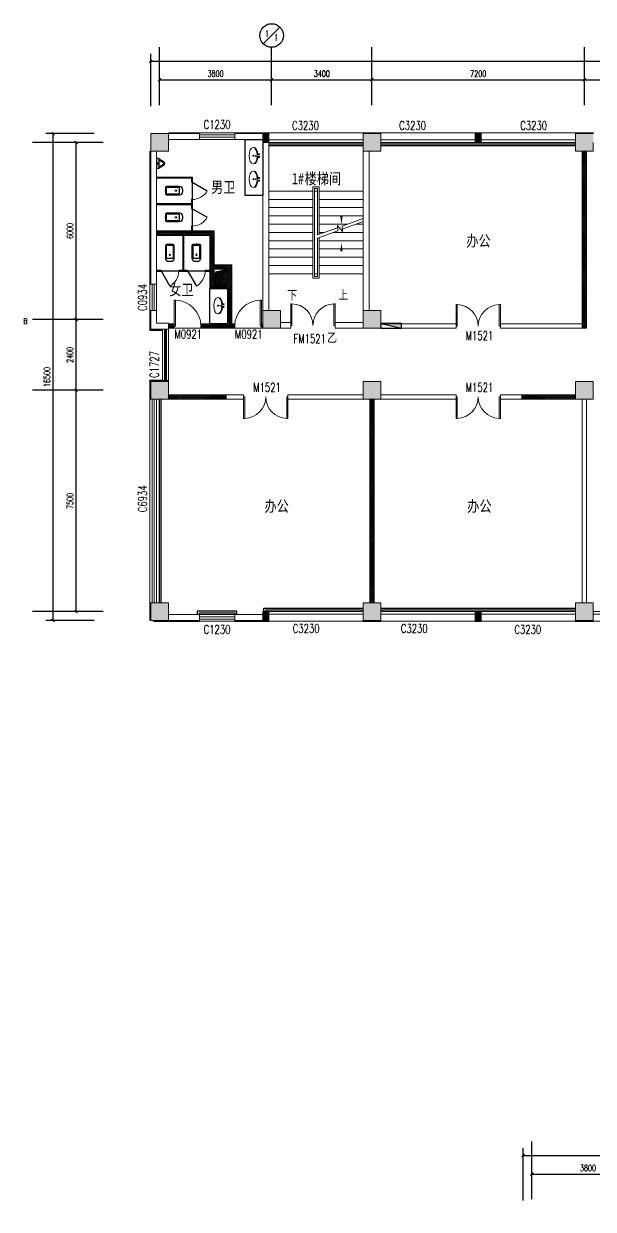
# Model space of a CAD drawing. Header units: millimetres. Extents: x 164760 to 3716174, y -1766400 to 11969.
# Drawn here: x 3325543 to 3344846, y -1604565 to -1564385 of the extents above; entities that cross this region are included whole.
import ezdxf
from ezdxf.enums import TextEntityAlignment as Align

# ---------------------------------------------------------------- set-up
doc = ezdxf.new("R2010")
doc.units = ezdxf.units.MM
doc.header["$LTSCALE"] = 1000
doc.layers.get('0').update_dxf_attribs({"color": 253, "linetype": 'CONTINUOUS'})
doc.layers.get('Defpoints').update_dxf_attribs({"color": 250, "linetype": 'CONTINUOUS', "lineweight": 0})
for name, color, linetype in [('3', 253, 'CONTINUOUS'), ('AXIS', 253, 'CONTINUOUS'), ('AXIS_TEXT', 253, 'CONTINUOUS'), ('DIM_SYMB', 253, 'CONTINUOUS'), ('LATRINE', 253, 'CONTINUOUS'), ('LVTRY', 253, 'CONTINUOUS'), ('PUB_TEXT', 253, 'CONTINUOUS'), ('SURFACE', 253, 'CONTINUOUS'), ('w-消火栓', 253, 'CONTINUOUS'), ('WINDOW_TEXT', 253, 'CONTINUOUS'), ('家具', 253, 'CONTINUOUS')]:
    doc.layers.add(name, color=color, linetype=linetype)
for name, color, linetype, lineweight in [('COLUMN', 253, 'CONTINUOUS', 0), ('FC-FLOOR【地材分格】', 253, 'CONTINUOUS', 0), ('FF-FIXT【洁具】', 253, 'CONTINUOUS', 0), ('PUB_HATCH', 253, 'CONTINUOUS', 0), ('RC-Modelling【天花造型】', 253, 'CONTINUOUS', 0), ('STAIR', 253, 'CONTINUOUS', 0), ('WALL', 253, 'CONTINUOUS', 0), ('Wall【墙体】', 253, 'CONTINUOUS', 0), ('WINDOW', 253, 'CONTINUOUS', 0)]:
    doc.layers.add(name, color=color, linetype=linetype, lineweight=lineweight)
doc.styles.add('_TCH_AXIS', font='COMPLEX', dxfattribs={"bigfont": 'GBCBIG'})
doc.styles.add('_TCH_DIM', font='SIMPLEX', dxfattribs={"bigfont": 'GBCBIG'})
doc.styles.add('_TCH_DIM_T3', font='SIMPLEX', dxfattribs={"width": 0.705882, "bigfont": 'GBCBIG'})
doc.styles.add('_TCH_WINDOW', font='SIMPLEX', dxfattribs={"bigfont": 'GBCBIG'})
doc.styles.get("Standard").update_dxf_attribs({"font": 'GBENOR', "bigfont": 'GBCBIG'})
doc.styles.add('宋体', font='', dxfattribs={"width": 0.7})
doc.styles.get('宋体').set_extended_font_data('SimSun')
doc.dimstyles.new('_TCH_ARCH&&100', dxfattribs={"dimtxt": 212.5, "dimasz": 100, "dimexe": 250, "dimexo": 300, "dimgap": 100, "dimtad": 1, "dimdec": 0, "dimzin": 0, "dimdsep": 46, "dimtxsty": '_TCH_DIM_T3', "dimblk": 'ARCHTICK', "dimcen": 0.09, "dimclrt": 7, "dimazin": 2, "dimtfac": 1, "dimtdec": 0, "dimtix": 1, "dimtmove": 2, "dimatfit": 3, "dimtolj": 1, "dimtzin": 0, "dimarcsym": 0})

# ---------------------------------------------------------------- blocks, each defined once
blk = doc.blocks.new('_ArchTick')
at = {"color": 2, "linetype": 'ByBlock', "const_width": 0.4}
blk.add_lwpolyline([(-0.5, -0.5), (0.5, 0.5)], dxfattribs=at)
blk = doc.blocks.new('*D608')
at = {"layer": 'AXIS', "color": 0, "lineweight": -2, "transparency": 16777216}
for p, q in [((3495880, -1554394), (3495880, -1553288)), ((3503080, -1554394), (3503080, -1553288)), ((3495880, -1553538), (3503080, -1553538))]:
    blk.add_line(p, q, dxfattribs=at)
at = {"layer": 'Defpoints', "color": 0, "transparency": 16777216}
for p in [(3503080, -1553538), (3495880, -1554694), (3503080, -1554694)]:
    blk.add_point(p, dxfattribs=at)
at = {"layer": 'AXIS', "color": 0, "lineweight": -2, "transparency": 16777216, "xscale": 100, "yscale": 100, "zscale": 100, "rotation": 180}
blk.add_blockref('_ArchTick', (3495880, -1553538), dxfattribs=at)
at = {"layer": 'AXIS', "color": 0, "lineweight": -2, "transparency": 16777216, "xscale": 100, "yscale": 100, "zscale": 100}
blk.add_blockref('_ArchTick', (3503080, -1553538), dxfattribs=at)
at = {"layer": 'AXIS', "color": 7, "transparency": 16777216, "insert": (3499480, -1553332), "char_height": 212.5, "attachment_point": 5, "style": '_TCH_DIM_T3'}
blk.add_mtext('\\A1;7200', dxfattribs=at)
blk = doc.blocks.new('*D609')
at = {"layer": 'AXIS', "color": 0, "lineweight": -2, "transparency": 16777216}
for p, q in [((3488680, -1554394), (3488680, -1553288)), ((3495880, -1554394), (3495880, -1553288)), ((3488680, -1553538), (3495880, -1553538))]:
    blk.add_line(p, q, dxfattribs=at)
at = {"layer": 'Defpoints', "color": 0, "transparency": 16777216}
for p in [(3495880, -1553538), (3488680, -1554694), (3495880, -1554694)]:
    blk.add_point(p, dxfattribs=at)
at = {"layer": 'AXIS', "color": 0, "lineweight": -2, "transparency": 16777216, "xscale": 100, "yscale": 100, "zscale": 100, "rotation": 180}
blk.add_blockref('_ArchTick', (3488680, -1553538), dxfattribs=at)
at = {"layer": 'AXIS', "color": 0, "lineweight": -2, "transparency": 16777216, "xscale": 100, "yscale": 100, "zscale": 100}
blk.add_blockref('_ArchTick', (3495880, -1553538), dxfattribs=at)
at = {"layer": 'AXIS', "color": 7, "transparency": 16777216, "insert": (3492280, -1553332), "char_height": 212.5, "attachment_point": 5, "style": '_TCH_DIM_T3'}
blk.add_mtext('\\A1;7200', dxfattribs=at)
blk = doc.blocks.new('*D610')
at = {"layer": 'AXIS', "color": 0, "lineweight": -2, "transparency": 16777216}
for p, q in [((3485280, -1554394), (3485280, -1553288)), ((3488680, -1554394), (3488680, -1553288)), ((3485280, -1553538), (3488680, -1553538))]:
    blk.add_line(p, q, dxfattribs=at)
at = {"layer": 'Defpoints', "color": 0, "transparency": 16777216}
for p in [(3488680, -1553538), (3485280, -1554694), (3488680, -1554694)]:
    blk.add_point(p, dxfattribs=at)
at = {"layer": 'AXIS', "color": 0, "lineweight": -2, "transparency": 16777216, "xscale": 100, "yscale": 100, "zscale": 100, "rotation": 180}
blk.add_blockref('_ArchTick', (3485280, -1553538), dxfattribs=at)
at = {"layer": 'AXIS', "color": 0, "lineweight": -2, "transparency": 16777216, "xscale": 100, "yscale": 100, "zscale": 100}
blk.add_blockref('_ArchTick', (3488680, -1553538), dxfattribs=at)
at = {"layer": 'AXIS', "color": 7, "transparency": 16777216, "insert": (3486980, -1553332), "char_height": 212.5, "attachment_point": 5, "style": '_TCH_DIM_T3'}
blk.add_mtext('\\A1;3400', dxfattribs=at)
blk = doc.blocks.new('*D617')
at = {"layer": 'AXIS', "color": 0, "lineweight": -2, "transparency": 16777216}
for p, q in [((3481480, -1554394), (3481480, -1553288)), ((3485280, -1554394), (3485280, -1553288)), ((3481480, -1553538), (3485280, -1553538))]:
    blk.add_line(p, q, dxfattribs=at)
at = {"layer": 'Defpoints', "color": 0, "transparency": 16777216}
for p in [(3485280, -1553538), (3481480, -1554694), (3485280, -1554694)]:
    blk.add_point(p, dxfattribs=at)
at = {"layer": 'AXIS', "color": 0, "lineweight": -2, "transparency": 16777216, "xscale": 100, "yscale": 100, "zscale": 100, "rotation": 180}
blk.add_blockref('_ArchTick', (3481480, -1553538), dxfattribs=at)
at = {"layer": 'AXIS', "color": 0, "lineweight": -2, "transparency": 16777216, "xscale": 100, "yscale": 100, "zscale": 100}
blk.add_blockref('_ArchTick', (3485280, -1553538), dxfattribs=at)
at = {"layer": 'AXIS', "color": 7, "transparency": 16777216, "insert": (3483380, -1553332), "char_height": 212.5, "attachment_point": 5, "style": '_TCH_DIM_T3'}
blk.add_mtext('\\A1;3800', dxfattribs=at)
blk = doc.blocks.new('*D618')
at = {"layer": 'AXIS', "color": 0, "lineweight": -2, "transparency": 16777216}
for p, q in [((3479267, -1555362), (3477622, -1555362)), ((3477872, -1571862), (3477872, -1555362)), ((3479267, -1571862), (3477622, -1571862))]:
    blk.add_line(p, q, dxfattribs=at)
at = {"layer": 'Defpoints', "color": 0, "transparency": 16777216}
for p in [(3477872, -1555362), (3479567, -1555362), (3479567, -1571862)]:
    blk.add_point(p, dxfattribs=at)
at = {"layer": 'AXIS', "color": 0, "lineweight": -2, "transparency": 16777216, "xscale": 100, "yscale": 100, "zscale": 100}
for p, rotation in [((3477872, -1555362), 90), ((3477872, -1571862), 270)]:
    blk.add_blockref('_ArchTick', p, dxfattribs=dict(at, rotation=rotation))
at = {"layer": 'AXIS', "color": 7, "transparency": 16777216, "insert": (3477666, -1563612), "char_height": 212.5, "attachment_point": 5, "rotation": 90, "style": '_TCH_DIM_T3'}
blk.add_mtext('\\A1;16500', dxfattribs=at)
blk = doc.blocks.new('*D623')
at = {"layer": 'AXIS', "color": 0, "lineweight": -2, "transparency": 16777216}
for p, q in [((3481180, -1554433), (3481180, -1552663)), ((3481180, -1552913), (3575380, -1552913)), ((3575380, -1554433), (3575380, -1552663))]:
    blk.add_line(p, q, dxfattribs=at)
at = {"layer": 'Defpoints', "color": 0, "transparency": 16777216}
for p in [(3575380, -1552913), (3481180, -1554733), (3575380, -1554733)]:
    blk.add_point(p, dxfattribs=at)
at = {"layer": 'AXIS', "color": 0, "lineweight": -2, "transparency": 16777216, "xscale": 100, "yscale": 100, "zscale": 100, "rotation": 180}
blk.add_blockref('_ArchTick', (3481180, -1552913), dxfattribs=at)
at = {"layer": 'AXIS', "color": 0, "lineweight": -2, "transparency": 16777216, "xscale": 100, "yscale": 100, "zscale": 100}
blk.add_blockref('_ArchTick', (3575380, -1552913), dxfattribs=at)
at = {"layer": 'AXIS', "color": 7, "transparency": 16777216, "insert": (3528280, -1552707), "char_height": 212.5, "attachment_point": 5, "style": '_TCH_DIM_T3'}
blk.add_mtext('\\A1;94200', dxfattribs=at)
blk = doc.blocks.new('*D624')
at = {"layer": 'AXIS', "color": 0, "lineweight": -2, "transparency": 16777216}
for p, q in [((3479337, -1564062), (3478401, -1564062)), ((3478651, -1571562), (3478651, -1564062)), ((3479337, -1571562), (3478401, -1571562))]:
    blk.add_line(p, q, dxfattribs=at)
at = {"layer": 'Defpoints', "color": 0, "transparency": 16777216}
for p in [(3478651, -1564062), (3479637, -1564062), (3479637, -1571562)]:
    blk.add_point(p, dxfattribs=at)
at = {"layer": 'AXIS', "color": 0, "lineweight": -2, "transparency": 16777216, "xscale": 100, "yscale": 100, "zscale": 100}
for p, rotation in [((3478651, -1564062), 90), ((3478651, -1571562), 270)]:
    blk.add_blockref('_ArchTick', p, dxfattribs=dict(at, rotation=rotation))
at = {"layer": 'AXIS', "color": 7, "transparency": 16777216, "insert": (3478444, -1567812), "char_height": 212.5, "attachment_point": 5, "rotation": 90, "style": '_TCH_DIM_T3'}
blk.add_mtext('\\A1;7500', dxfattribs=at)
blk = doc.blocks.new('*D625')
at = {"layer": 'AXIS', "color": 0, "lineweight": -2, "transparency": 16777216}
for p, q in [((3479337, -1561662), (3478401, -1561662)), ((3478651, -1564062), (3478651, -1561662)), ((3479337, -1564062), (3478401, -1564062))]:
    blk.add_line(p, q, dxfattribs=at)
at = {"layer": 'Defpoints', "color": 0, "transparency": 16777216}
for p in [(3478651, -1561662), (3479637, -1561662), (3479637, -1564062)]:
    blk.add_point(p, dxfattribs=at)
at = {"layer": 'AXIS', "color": 0, "lineweight": -2, "transparency": 16777216, "xscale": 100, "yscale": 100, "zscale": 100}
for p, rotation in [((3478651, -1561662), 90), ((3478651, -1564062), 270)]:
    blk.add_blockref('_ArchTick', p, dxfattribs=dict(at, rotation=rotation))
at = {"layer": 'AXIS', "color": 7, "transparency": 16777216, "insert": (3478444, -1562862), "char_height": 212.5, "attachment_point": 5, "rotation": 90, "style": '_TCH_DIM_T3'}
blk.add_mtext('\\A1;2400', dxfattribs=at)
blk = doc.blocks.new('*D626')
at = {"layer": 'AXIS', "color": 0, "lineweight": -2, "transparency": 16777216}
for p, q in [((3479337, -1555662), (3478401, -1555662)), ((3478651, -1561662), (3478651, -1555662)), ((3479337, -1561662), (3478401, -1561662))]:
    blk.add_line(p, q, dxfattribs=at)
at = {"layer": 'Defpoints', "color": 0, "transparency": 16777216}
for p in [(3478651, -1555662), (3479637, -1555662), (3479637, -1561662)]:
    blk.add_point(p, dxfattribs=at)
at = {"layer": 'AXIS', "color": 0, "lineweight": -2, "transparency": 16777216, "xscale": 100, "yscale": 100, "zscale": 100}
for p, rotation in [((3478651, -1555662), 90), ((3478651, -1561662), 270)]:
    blk.add_blockref('_ArchTick', p, dxfattribs=dict(at, rotation=rotation))
at = {"layer": 'AXIS', "color": 7, "transparency": 16777216, "insert": (3478444, -1558662), "char_height": 212.5, "attachment_point": 5, "rotation": 90, "style": '_TCH_DIM_T3'}
blk.add_mtext('\\A1;6000', dxfattribs=at)
blk = doc.blocks.new('A$C4D690477')
at = {"layer": 'FF-FIXT【洁具】', "color": 252}
for p, q in [((344, 302), (205, 285)), ((205, 285), (205, 267)), ((205, 267), (344, 249))]:
    blk.add_line(p, q, dxfattribs=at)
at = {"layer": 'FF-FIXT【洁具】', "color": 251}
blk.add_circle((145, 277), 16, dxfattribs=at)
at = {"layer": 'FF-FIXT【洁具】', "color": 252}
for centre in [(335, 320), (335, 231)]:
    blk.add_circle(centre, 17.9, dxfattribs=at)
at = {"layer": 'FF-FIXT【洁具】', "color": 181, "extrusion": (0, 0, -1)}
for centre, ratio, start_param, end_param in [((139, 277), 0.5, 4.782885, 10.934222), ((158, 277), 0.531076, 3.076239, 4.638107), ((158, 277), 0.531076, 4.795815, 6.348539)]:
    blk.add_ellipse(centre, major_axis=(0, -277), ratio=ratio, start_param=start_param, end_param=end_param, dxfattribs=at)
blk = doc.blocks.new('$lvtry$00000007')
for p, q in [((-170, 0, 0), (170, 0, 0)), ((-170, -61, 0), (-170, 0, 0)), ((-162, -88, 0), (-69, -231, 0)), ((-124, -91, 0), (-43, -216, 0)), ((-116, -76, 0), (116, -76, 0)), ((43, -216, 0), (124, -91, 0)), ((69, -231, 0), (162, -88, 0)), ((170, -61, 0), (170, 0, 0))]:
    blk.add_line(p, q)
blk.add_circle((0, -38, 0), 17.7)
for centre, radius, start, end in [((-120, -61, 0), 50, 180, 213.0863), ((-116, -86, 0), 10, 90, 213.0863), ((0, -191, 0), 80, 210, 330), ((0, -191, 0), 50, 210, 330), ((116, -86, 0), 10, 326.9137, 90), ((120, -61, 0), 50, 326.9137, 0)]:
    blk.add_arc(centre, radius, start, end)
blk = doc.blocks.new('$QC001_5')
blk.add_line((-325, 200), (325, 0))
blk.add_lwpolyline([(325, 0), (325, 200), (-325, 200), (-325, 0)], close=True)
blk.add_solid([(-325, 200), (325, 200), (-325, 200), (325, 0)])
at = {"flags": 1}
for tag in ['UNIT', 'WHAT', 'SPEC']:
    blk.add_attdef(tag, (0, 0), '', height=0.001, dxfattribs=at)
blk = doc.blocks.new('$DorLib2D$00000002')
for p, q in [((-0.5, 0), (-0.5, 0.4875)), ((-0.475, 0.4875), (-0.5, 0.4875)), ((-0.475, 0), (-0.475, 0.4875)), ((0.475, 0), (0.475, 0.4875)), ((0.475, 0.4875), (0.5, 0.4875)), ((0.5, 0), (0.5, 0.4875)), ((-0.5, 0), (-0.475, 0)), ((0.5, 0), (0.475, 0))]:
    blk.add_line(p, q)
at = {"lineweight": 13}
for centre, start, end in [((-0.4875, 0), 0, 88.53072), ((0.4875, 0), 91.46928, 180)]:
    blk.add_arc(centre, 0.4875, start, end, dxfattribs=at)
blk = doc.blocks.new('$DorLib2D$00000001')
for p, q in [((0.45, 0.975), (0.5, 0.975)), ((0.45, 0), (0.45, 0.975)), ((0.5, 0), (0.5, 0.975)), ((0.5, 0), (0.45, 0))]:
    blk.add_line(p, q)
at = {"lineweight": 13}
blk.add_arc((0.475, 0), 0.975, 91.4693, 180, dxfattribs=at)
blk = doc.blocks.new('$lvtry$00000200')
for p, q in [((-140, -40, 0), (-140, -480, 0)), ((-110, -40, 0), (-110, -470, 0)), ((100, 0, 0), (-100, 0, 0)), ((100, -30, 0), (-100, -30, 0)), ((110, -470, 0), (110, -40, 0)), ((140, -480, 0), (140, -40, 0)), ((140, -470, 0), (-140, -470, 0)), ((-30, -590, 0), (30, -590, 0))]:
    blk.add_line(p, q)
blk.add_circle((0, -359, 0), 20)
for centre, radius, start, end in [((-100, -40, 0), 40, 90, 180), ((-100, -40, 0), 10, 90, 180), ((100, -40, 0), 40, 0, 90), ((100, -40, 0), 10, 0, 90), ((-30, -480, 0), 110, 180, 270), ((30, -480, 0), 110, 270, 0)]:
    blk.add_arc(centre, radius, start, end)
blk.add_point((0, 0))
blk = doc.blocks.new('$TCHSYS$APDOOR2D')
blk.add_line((0.5, 0), (0, 0.866))
at = {"lineweight": 13}
blk.add_arc((0.5, 0), 1, 120, 180, dxfattribs=at)
blk = doc.blocks.new('$TCHSYS$WIN2D')
for p, q in [((-0.5, 0.5), (0.5, 0.5)), ((-0.5, 0.5), (-0.5, -0.5)), ((0.5, 0.5), (0.5, -0.5)), ((0.5, 0.1667), (-0.5, 0.1667)), ((0.5, -0.1667), (-0.5, -0.1667)), ((-0.5, -0.5), (0.5, -0.5))]:
    blk.add_line(p, q)
blk = doc.blocks.new('$WINLIB2D$00000004')
for p, q in [((-0.5, 0.5), (0.5, 0.5)), ((-0.5, 0.5), (-0.5, -0.5)), ((0.5, -0.5), (0.5, 0.5)), ((-0.5, 0.241), (0.5, 0.241)), ((-0.5, -0.5), (0.5, -0.5))]:
    blk.add_line(p, q)
blk = doc.blocks.new('$WINLIB2D$00000005')
for p, q in [((-0.5, 0.5), (0.5, 0.5)), ((-0.5, 0.5), (-0.5, -0.5)), ((0.5, -0.5), (0.5, 0.5)), ((0.5, 0.167), (-0.5, 0.167)), ((0.5, 0), (-0.5, 0)), ((0.5, -0.167), (-0.5, -0.167)), ((-0.5, -0.5), (0.5, -0.5))]:
    blk.add_line(p, q)
blk = doc.blocks.new('海龙_0918165925')
at = {"layer": 'PUB_HATCH'}
for points in [[(-43300, -300), (-43100, -300), (-43100, 0), (-43300, 0)], [(-47100, -600), (-46500, -600), (-46500, 0), (-47100, 0)], [(-39900, -600), (-39300, -600), (-39300, 0), (-39900, 0)], [(-36100, -300), (-35900, -300), (-35900, 0), (-36100, 0)], [(-32700, -600), (-32100, -600), (-32100, 0), (-32700, 0)], [(-43300, -6600), (-42700, -6600), (-42700, -6000), (-43300, -6000)], [(-39900, -6600), (-39300, -6600), (-39300, -6000), (-39900, -6000)], [(-47100, -9000), (-46500, -9000), (-46500, -8400), (-47100, -8400)], [(-39900, -9000), (-39300, -9000), (-39300, -8400), (-39900, -8400)], [(-32700, -9000), (-32100, -9000), (-32100, -8400), (-32700, -8400)], [(-47100, -16500), (-46500, -16500), (-46500, -15900), (-47100, -15900)], [(-39900, -16500), (-39300, -16500), (-39300, -15900), (-39900, -15900)], [(-32700, -16500), (-32100, -16500), (-32100, -15900), (-32700, -15900)], [(-43300, -16500), (-43100, -16500), (-43100, -16200), (-43300, -16200)], [(-36100, -16500), (-35900, -16500), (-35900, -16200), (-36100, -16200)]]:
    blk.add_hatch(color=256, dxfattribs=at).paths.add_polyline_path(points)
at = {"layer": 'COLUMN'}
for p, q in [((-46500, 0), (-47100, 0)), ((-47100, 0), (-47100, -600)), ((-46500, -600), (-46500, 0)), ((-39300, 0), (-39900, 0)), ((-39900, -300), (-39900, -600)), ((-39300, -600), (-39300, -300)), ((-32100, 0), (-32700, 0)), ((-32700, -300), (-32700, -600)), ((-32100, -600), (-32100, -300)), ((-47100, -600), (-46500, -600)), ((-39900, -600), (-39300, -600)), ((-32700, -600), (-32100, -600)), ((-42700, -6000), (-43300, -6000)), ((-43300, -6000), (-43300, -6600)), ((-42700, -6600), (-42700, -6000)), ((-39300, -6000), (-39900, -6000)), ((-39900, -6000), (-39900, -6600)), ((-39300, -6600), (-39300, -6000)), ((-43300, -6600), (-42700, -6600)), ((-39900, -6600), (-39300, -6600)), ((-46500, -8400), (-47100, -8400)), ((-47100, -8400), (-47100, -9000)), ((-46500, -9000), (-46500, -8400)), ((-39300, -8400), (-39900, -8400)), ((-39900, -8400), (-39900, -9000)), ((-39300, -9000), (-39300, -8400)), ((-32100, -8400), (-32700, -8400)), ((-32700, -8400), (-32700, -9000)), ((-32100, -9000), (-32100, -8400)), ((-47100, -9000), (-46500, -9000)), ((-39900, -9000), (-39300, -9000)), ((-32700, -9000), (-32100, -9000)), ((-46500, -15900), (-47100, -15900)), ((-47100, -15900), (-47100, -16500)), ((-46500, -16500), (-46500, -15900)), ((-39300, -15900), (-39900, -15900)), ((-39900, -15900), (-39900, -16200)), ((-39300, -16200), (-39300, -15900)), ((-32100, -15900), (-32700, -15900)), ((-32700, -15900), (-32700, -16200)), ((-32100, -16200), (-32100, -15900)), ((-47100, -16500), (-46500, -16500)), ((-39900, -16500), (-39300, -16500)), ((-32700, -16500), (-32100, -16500))]:
    blk.add_line(p, q, dxfattribs=at)
blk = doc.blocks.new('海龙_0926164331')
at = {"layer": 'AXIS'}
for p, q in [((-43253.2, -682.8), (-42687.5, -117.2)), ((-46770.3, -2397.2), (-46770.3, -800)), ((-42970.3, -2397.2), (-42970.3, -800)), ((-39570.3, -2397.2), (-39570.3, -800)), ((-32370.3, -2397.2), (-32370.3, -800)), ((-48683.1, -4023.1), (-51071.8, -4023.1)), ((-48683.1, -10023.1), (-51071.8, -10023.1)), ((-48683.1, -12423.1), (-51071.8, -12423.1)), ((-48683.1, -19923.1), (-51071.8, -19923.1))]:
    blk.add_line(p, q, dxfattribs=at)
blk.add_circle((-42970.3, -400), 400, dxfattribs=at)
at = {"layer": 'AXIS_TEXT', "color": 7, "style": '_TCH_AXIS'}
for s, height, p, p2 in [('1', 218.6, (-43169.6, -443.7), (-43075.9, -443.7)), ('1', 218.6, (-42864.8, -574.9), (-42771.1, -574.9)), ('B', 177.8, (-51385.9, -10165.3), (-51242, -10165.3))]:
    blk.add_text(s, height=height, dxfattribs=at).set_placement(p, p2, align=Align.FIT)
at = {"layer": 'AXIS'}
for p1, p2, distance, picture, middle in [((-47070.3, -3094), (47129.7, -3094), 1819.8, '*D623', (29.7, -1067.9)), ((-46770.3, -3054.5), (-42970.3, -3054.5), 1155.3, '*D617', (-44870.3, -1693)), ((-42970.3, -3054.5), (-39570.3, -3054.5), 1155.3, '*D610', (-41270.3, -1693)), ((-39570.3, -3054.5), (-32370.3, -3054.5), 1155.3, '*D609', (-35970.3, -1693)), ((-32370.3, -3054.5), (-25170.3, -3054.5), 1155.3, '*D608', (-28770.3, -1693)), ((-48683.1, -20223.1), (-48683.1, -3723.1), 1695.5, '*D618', (-50584.8, -11973.1)), ((-48613.5, -10023.1), (-48613.5, -4023.1), 986.2, '*D626', (-49805.9, -7023.1)), ((-48613.5, -12423.1), (-48613.5, -10023.1), 986.2, '*D625', (-49805.9, -11223.1)), ((-48613.5, -19923.1), (-48613.5, -12423.1), 986.2, '*D624', (-49805.9, -16173.1))]:
    dim = blk.add_aligned_dim(p1=p1, p2=p2, distance=distance, dimstyle='_TCH_ARCH&&100', dxfattribs=at)
    dim.commit()
    dim.dimension.update_dxf_attribs({"geometry": picture, "text_midpoint": middle, "insert": (-3528250.3, 1551639)})
blk = doc.blocks.new('海龙0927231631')
at = {"layer": 'RC-Modelling【天花造型】'}
h = blk.add_hatch(dxfattribs=at)
h.set_pattern_fill('ANSI37', color=3, scale=15)
h.set_pattern_definition([(45, (352410.977, 155780.643), (-33.6759605, 33.6759605), []), (135, (352410.977, 155780.643), (-33.6759605, -33.6759605), [])])
h.paths.add_polyline_path([(8001, -2235), (9501, -2235), (9501, -2385), (8001, -2385)])
h.paths.add_polyline_path([(-937, -2385), (-2437, -2385), (-2437, -2235), (-937, -2235)])
h.paths.add_polyline_path([(-6245, -2385), (-4745, -2385), (-4745, -2235), (-6245, -2235)])
h.paths.add_polyline_path([(-15041, -2235), (-13620, -2235), (-13620, -2385), (-15041, -2385)])
h.paths.add_polyline_path([(-20820, -2235), (-19382, -2235), (-19382, -2385), (-20820, -2385)])
h.paths.add_polyline_path([(-31122, -2385), (-29622, -2385), (-29622, -2235), (-31122, -2235)])
h.paths.add_polyline_path([(-34495, -2385), (-32670, -2385), (-32670, -2235), (-34495, -2235)])
h.paths.add_polyline_path([(-46470, -2235), (-44507, -2235), (-44507, -2385), (-46470, -2385)])
h.paths.add_polyline_path([(-43270, 165), (-43320, 165), (-43320, 15), (-43270, 15)])
h.paths.add_polyline_path([(-44220, 165), (-44320, 165), (-44320, 1440), (-44320, 2165), (-44920, 2165), (-44920, 3315), (-46870, 3315), (-46870, 3165), (-45070, 3165), (-45070, 2090), (-45070, 1965), (-45070, 1365), (-44470, 1365), (-44470, 165), (-45370, 165), (-45370, 15), (-44395, 15), (-44220, 15)])
h.paths.add_polyline_path([(-44863, 1930), (-44470, 2015), (-44920, 2015), (-44920, 1965), (-44920, 1515)], flags=16)
h.paths.add_polyline_path([(-46270, 165), (-46470, 165), (-46470, 15), (-46270, 15)], flags=17)
h.paths.add_polyline_path([(-32295, 6015), (-32445, 6015), (-32445, 15), (-32295, 15)])
h.paths.add_polyline_path([(-14470, 165), (-14520, 165), (-14520, 90), (-14520, 15), (-14470, 15)])
h.paths.add_polyline_path([(-15570, 1440), (-15570, 2165), (-16170, 2165), (-16170, 3315), (-18120, 3315), (-18120, 3165), (-16320, 3165), (-16320, 2090), (-16320, 1965), (-16320, 1365), (-15720, 1365), (-15720, 165), (-16571, 165), (-16571, 15), (-15645, 15), (-15420, 15), (-15420, 165), (-15570, 165)])
h.paths.add_polyline_path([(-15720, 1515), (-16170, 1515), (-16170, 1517), (-16170, 1965), (-16170, 2015), (-15720, 2015)], flags=16)
h.paths.add_polyline_path([(-17471, 165), (-18120, 165), (-18120, 15), (-18120, 15), (-17471, 15)])
h.paths.add_polyline_path([(-18120, -1635), (-18195, -1635), (-18270, -1635), (-18270, -1785), (-18120, -1785)])
h.paths.add_polyline_path([(-18120, 15), (-18270, 15), (-18270, -135), (-18195, -135), (-18120, -135)])
h.paths.add_polyline_path([(-10312, 165), (-9213, 165), (-9213, 15), (-10312, 15)])
h.paths.add_polyline_path([(-3495, 6015), (-3645, 6015), (-3645, 15), (-3495, 15)])
h.paths.add_polyline_path([(17955, 165), (15180, 165), (15180, 15), (17955, 15)])
h.paths.add_polyline_path([(13680, 165), (10905, 165), (10905, 6015), (10755, 6015), (10755, 165), (10155, 165), (10155, 15), (10830, 15), (13680, 15)])
h.paths.add_polyline_path([(7305, -1785), (7155, -1785), (7155, -2235), (7305, -2235)])
h.paths.add_polyline_path([(7305, 15), (8655, 15), (8655, 165), (7230, 165), (6030, 165), (6030, 15), (7155, 15), (7155, -285), (7305, -285)])
h.paths.add_polyline_path([(7155, -2385), (7155, -9585), (7305, -9585), (7305, -2385)])
h.paths.add_polyline_path([(-10845, -2385), (-10845, -9285), (-10695, -9285), (-10695, -2385)])
h.paths.add_polyline_path([(-25245, -2385), (-25245, -9285), (-25095, -9285), (-25095, -2385)])
h.paths.add_polyline_path([(-39645, -2385), (-39645, -9285), (-39495, -9285), (-39495, -2385)])
at = {"layer": '3', "color": 3}
for p, q in [((-39870, 6255), (-43070, 6255)), ((-39870, 6195), (-43070, 6195)), ((-32670, 6255), (-39270, 6255)), ((-32670, 6195), (-39270, 6195)), ((-46770, -9285), (-46770, -2385)), ((-46710, -9285), (-46710, -2385))]:
    blk.add_line(p, q, dxfattribs=at)
for points in [[(-44920, 1515), (-44863, 1930), (-44470, 2015)], [(-45480, -9685), (-45480, -9565), (-44160, -9565), (-44160, -9685)], [(-45420, -9685), (-45420, -9625), (-44220, -9625), (-44220, -9685)], [(-43230, -9585), (-43230, -9465), (-39870, -9465)], [(-43170, -9585), (-43170, -9525), (-39870, -9525)], [(-39270, -9465), (-32670, -9465)], [(-39270, -9525), (-32670, -9525)]]:
    blk.add_lwpolyline(points, dxfattribs=at)
at = {"layer": 'DIM_SYMB', "color": 3}
for points in [[(-42350, 1404, 0, 0, 0), (-42350, 5525, 0, 0, 0), (-40605, 5525, 0, 0, 0), (-40605, 3515, 0, 80, 0), (-40605, 3815, 0, 0, 0)], [(-40605, 1416, 0, 0, 0), (-40605, 2919, 0, 80, 0), (-40605, 2619, 0, 0, 0)]]:
    blk.add_lwpolyline(points, format="xyseb", dxfattribs=at)
at = {"layer": 'LATRINE', "color": 3}
for p, q in [((-46870, 5140), (-45658, 5140)), ((-46870, 5140), (-46870, 5115)), ((-46870, 5115), (-45683, 5115)), ((-45683, 5115), (-45683, 4978)), ((-45683, 4978), (-45658, 4978)), ((-45658, 4978), (-45658, 5140)), ((-45658, 4378, 400), (-45658, 4978, 400)), ((-46870, 4240), (-45683, 4240)), ((-46870, 4240), (-46870, 4215)), ((-46870, 4215), (-45683, 4215)), ((-45658, 4378), (-45683, 4378)), ((-45683, 4378), (-45683, 4240)), ((-45683, 4215), (-45683, 4078)), ((-45683, 4078), (-45658, 4078)), ((-45658, 4228), (-45658, 4378)), ((-45658, 4078), (-45658, 4228)), ((-45658, 3478, 400), (-45658, 4078, 400)), ((-45658, 3478), (-45683, 3478)), ((-45683, 3478), (-45683, 3315)), ((-45683, 3315), (-45658, 3315)), ((-45658, 3315), (-45658, 3478)), ((-45983, 3165), (-45983, 1978)), ((-45958, 3165), (-45983, 3165)), ((-45958, 3165), (-45958, 1978)), ((-46720, 1978), (-46870, 1978)), ((-46870, 1978), (-46870, 1953)), ((-46870, 1953), (-46720, 1953)), ((-46720, 1953), (-46720, 1978)), ((-46120, 1953, 400), (-46720, 1953, 400)), ((-45983, 1978), (-46120, 1978)), ((-46120, 1978), (-46120, 1953)), ((-46120, 1953), (-45970, 1953)), ((-45970, 1953), (-45820, 1953)), ((-45820, 1978), (-45958, 1978)), ((-45820, 1953), (-45820, 1978)), ((-45220, 1953, 400), (-45820, 1953, 400)), ((-45070, 1978), (-45220, 1978)), ((-45220, 1978), (-45220, 1953)), ((-45220, 1953), (-45070, 1953))]:
    blk.add_line(p, q, dxfattribs=at)
for points in [[(-43870, 4515), (-43870, 6415), (-43270, 6415), (-43270, 4515)], [(-45070, 165), (-45070, 1365), (-44470, 1365), (-44470, 165)]]:
    blk.add_lwpolyline(points, close=True, dxfattribs=at)
at = {"layer": 'LVTRY', "color": 3}
for p in [(-46670, -1755), (-47100, -1785)]:
    blk.add_line(p, (-47100, -1755), dxfattribs=at)
at = {"layer": 'RC-Modelling【天花造型】', "color": 3}
for p, q in [((-39645, -2385), (-39645, -9285)), ((-39495, -2385), (-39495, -9285))]:
    blk.add_line(p, q, dxfattribs=at)
for points in [[(-32295, 6015), (-32445, 6015), (-32445, 15), (-32295, 15)], [(-44220, 165), (-44320, 165), (-44320, 1440), (-44320, 2165), (-44920, 2165), (-44920, 3315), (-46870, 3315), (-46870, 3165), (-45070, 3165), (-45070, 2090), (-45070, 1965), (-45070, 1365), (-44470, 1365), (-44470, 165), (-45370, 165), (-45370, 15), (-44395, 15), (-44220, 15)], [(-44863, 1930), (-44470, 2015), (-44920, 2015), (-44920, 1965), (-44920, 1515)], [(-46270, 165), (-46470, 165), (-46470, 15), (-46270, 15)], [(-43270, 165), (-43320, 165), (-43320, 15), (-43270, 15)], [(-46470, -2235), (-44507, -2235), (-44507, -2385), (-46470, -2385)], [(-39645, -2385), (-39645, -9285), (-39495, -9285), (-39495, -2385)], [(-34495, -2385), (-32670, -2385), (-32670, -2235), (-34495, -2235)]]:
    blk.add_lwpolyline(points, close=True, dxfattribs=at)
at = {"layer": 'STAIR', "color": 3}
for p, q in [((-39870, 6315), (-43070, 6315)), ((-43070, 6315), (-43070, 4665)), ((-39870, 4665), (-39870, 6015)), ((-43070, 4665), (-43070, 1865)), ((-41580, 4665), (-43070, 4665)), ((-43070, 4665), (-41580, 4665)), ((-41361, 4815), (-41580, 4815)), ((-41580, 4815), (-41580, 1715)), ((-41421, 4755), (-41520, 4755)), ((-41520, 4755), (-41520, 1775)), ((-41520, 4665), (-41520, 1865)), ((-41520, 4665), (-41421, 4665)), ((-41421, 3178), (-41421, 4755)), ((-41421, 3178), (-41421, 4665)), ((-41361, 3200), (-41361, 4815)), ((-41361, 4665), (-39870, 4665)), ((-41361, 4665), (-39870, 4665)), ((-39870, 3738), (-39870, 4665)), ((-41580, 4385), (-43070, 4385)), ((-41580, 4105), (-43070, 4105)), ((-41361, 4385), (-39870, 4385)), ((-41361, 4105), (-39870, 4105)), ((-41580, 3825), (-43070, 3825)), ((-41361, 3825), (-39870, 3825)), ((-40584, 3481), (-39870, 3738)), ((-40575, 3377), (-39870, 3632)), ((-39870, 1865), (-39870, 3632)), ((-41580, 3545), (-43070, 3545)), ((-41580, 3265), (-43070, 3265)), ((-41421, 3178), (-40734, 3426)), ((-41421, 3072), (-40726, 3323)), ((-41361, 3545), (-40405, 3545)), ((-41361, 3265), (-41180, 3265)), ((-40886, 3265), (-39870, 3265)), ((-40726, 3323), (-40741, 3501)), ((-40741, 3501), (-40568, 3295)), ((-40568, 3295), (-40584, 3481)), ((-40111, 3545), (-39870, 3545)), ((-41580, 2985), (-43070, 2985)), ((-41421, 1865), (-41421, 3072)), ((-41421, 1775), (-41421, 3072)), ((-41361, 1715), (-41361, 3094)), ((-41361, 2985), (-39870, 2985)), ((-41580, 2705), (-43070, 2705)), ((-41580, 2425), (-43070, 2425)), ((-41361, 2705), (-39870, 2705)), ((-41361, 2425), (-39870, 2425)), ((-41580, 2145), (-43070, 2145)), ((-41361, 2145), (-39870, 2145)), ((-41580, 1865), (-43070, 1865)), ((-41580, 1715), (-41361, 1715)), ((-41421, 1865), (-41520, 1865)), ((-41520, 1775), (-41421, 1775)), ((-41361, 1865), (-39870, 1865))]:
    blk.add_line(p, q, dxfattribs=at)
at = {"layer": 'SURFACE', "color": 3}
for p, q in [((-46470, 6645), (-45420, 6645)), ((-45420, 6645), (-45420, 6615)), ((-44220, 6645), (-44220, 6615)), ((-44220, 6645), (-43270, 6645)), ((-43270, 6645), (-43070, 6645)), ((-43070, 6645), (-43070, 6615)), ((-39870, 6645), (-39870, 6615)), ((-39870, 6645), (-39570, 6645)), ((-39570, 6645), (-39270, 6645)), ((-39270, 6645), (-39270, 6615)), ((-36070, 6645), (-36070, 6615)), ((-36070, 6645), (-35870, 6645)), ((-35870, 6645), (-35870, 6615)), ((-32670, 6645), (-32670, 6615)), ((-32670, 6645), (-32370, 6645)), ((-32370, 6645), (-32070, 6645)), ((-32070, 6645), (-32070, 6615)), ((-47100, 6015), (-47100, 1515)), ((-47100, 1515), (-47070, 1515)), ((-47100, 615), (-47070, 615)), ((-47100, 615), (-47100, -45)), ((-47100, -45), (-46670, -45)), ((-47100, -1785), (-47100, -2385)), ((-47100, -2385), (-47070, -2385)), ((-47100, -9285), (-47070, -9285)), ((-47100, -9285), (-47100, -9885)), ((-46970, -9915), (-45420, -9915)), ((-45420, -9915), (-45420, -9885)), ((-44220, -9915), (-44220, -9885)), ((-44220, -9915), (-43270, -9915)), ((-43270, -9915), (-43070, -9915)), ((-43070, -9915), (-43070, -9885)), ((-39870, -9915), (-39870, -9885)), ((-39870, -9915), (-39570, -9915)), ((-39570, -9915), (-39270, -9915)), ((-39270, -9915), (-39270, -9885)), ((-36070, -9915), (-36070, -9885)), ((-36070, -9915), (-35870, -9915)), ((-35870, -9915), (-35870, -9885)), ((-32670, -9915), (-32670, -9885)), ((-32670, -9915), (-32370, -9915)), ((-32370, -9915), (-32070, -9915))]:
    blk.add_line(p, q, dxfattribs=at)
at = {"layer": 'WALL', "color": 3}
for p, q in [((-45420, 6615), (-46470, 6615)), ((-45420, 6415), (-45420, 6615)), ((-43270, 6615), (-44220, 6615)), ((-44220, 6615), (-44220, 6415)), ((-43070, 6615), (-43270, 6615)), ((-43270, 6615), (-43270, 6315)), ((-43070, 6315), (-43070, 6615)), ((-35870, 6615), (-36070, 6615)), ((-36070, 6615), (-36070, 6315)), ((-35870, 6315), (-35870, 6615)), ((-46470, 6415), (-45420, 6415)), ((-44220, 6415), (-43270, 6415)), ((-43270, 6403), (-43270, 615)), ((-43070, 6403), (-43270, 6403)), ((-43270, 6315), (-43070, 6315)), ((-43070, 6403), (-43070, 615)), ((-36070, 6315), (-35870, 6315)), ((-47070, 6015), (-47070, 1515)), ((-46870, 1515), (-46870, 6015)), ((-39870, 6015), (-39870, 615)), ((-39670, 6015), (-39670, 615)), ((-47070, 1515), (-46870, 1515)), ((-46870, 615), (-47070, 615)), ((-47070, 615), (-47070, -15)), ((-46870, 185), (-46870, 615)), ((-46870, 185), (-46470, 185)), ((-46470, -15), (-46470, 185)), ((-42320, 215), (-42670, 215)), ((-42670, 15), (-42320, 15)), ((-42320, 15), (-42320, 215)), ((-39870, 215), (-40820, 215)), ((-40820, 215), (-40820, 15)), ((-40820, 15), (-39870, 15)), ((-47070, -15), (-46670, -15)), ((-46670, -15), (-46470, -15)), ((-46470, -1755), (-46670, -1755)), ((-46670, -1755), (-46670, -1785)), ((-46470, -1785), (-46470, -1755)), ((-43070, -9585), (-43270, -9585)), ((-43270, -9585), (-43270, -9885)), ((-43070, -9885), (-43070, -9585)), ((-35870, -9585), (-36070, -9585)), ((-36070, -9585), (-36070, -9885)), ((-35870, -9885), (-35870, -9585)), ((-45420, -9685), (-46470, -9685)), ((-46470, -9885), (-45420, -9885)), ((-45420, -9885), (-45420, -9685)), ((-43270, -9685), (-44220, -9685)), ((-44220, -9685), (-44220, -9885)), ((-44220, -9885), (-43270, -9885)), ((-43270, -9885), (-43070, -9885)), ((-36070, -9885), (-35870, -9885))]:
    blk.add_line(p, q, dxfattribs=at)
at = {"layer": 'Wall【墙体】', "color": 3}
for p, q in [((-32445, 6015), (-32445, 15)), ((-32295, 6015), (-32295, 15)), ((-46870, 3315), (-44920, 3315)), ((-46870, 3315), (-46870, 3165)), ((-44920, 3315), (-44920, 2165)), ((-46870, 3165), (-45070, 3165)), ((-45070, 3165), (-45070, 2090)), ((-45070, 2090), (-45070, 1965)), ((-44920, 2165), (-44320, 2165)), ((-44920, 2015), (-44470, 2015)), ((-44920, 2015), (-44920, 1965)), ((-44470, 2015), (-44470, 1515)), ((-44320, 2165), (-44320, 1440)), ((-45070, 1965), (-45070, 1365)), ((-44920, 1965), (-44920, 1515)), ((-45070, 1365), (-44470, 1365)), ((-44920, 1515), (-44470, 1515)), ((-44470, 1365), (-44470, 165)), ((-44320, 1440), (-44320, 165)), ((-46270, 165), (-46470, 165)), ((-46470, 165), (-46470, 15)), ((-46470, 15), (-46270, 15)), ((-46270, 15), (-46270, 165)), ((-44470, 165), (-45370, 165)), ((-45370, 165), (-45370, 15)), ((-45370, 15), (-44395, 15)), ((-44395, 15), (-44220, 15)), ((-44220, 165), (-44320, 165)), ((-44220, 15), (-44220, 165)), ((-43270, 165), (-43320, 165)), ((-43320, 165), (-43320, 15)), ((-43320, 15), (-43270, 15)), ((-36720, 165), (-39270, 165)), ((-39270, 15), (-36720, 15)), ((-36720, 15), (-36720, 165)), ((-32445, 165), (-35220, 165)), ((-35220, 165), (-35220, 15)), ((-35220, 15), (-32295, 15)), ((-43920, -2235), (-46470, -2235)), ((-46470, -2385), (-43920, -2385)), ((-43920, -2385), (-43920, -2235)), ((-39870, -2235), (-42420, -2235)), ((-42420, -2235), (-42420, -2385)), ((-42420, -2385), (-39870, -2385)), ((-36720, -2235), (-39270, -2235)), ((-39270, -2385), (-36720, -2385)), ((-36720, -2385), (-36720, -2235)), ((-32670, -2235), (-35220, -2235)), ((-35220, -2235), (-35220, -2385)), ((-35220, -2385), (-32670, -2385)), ((-32445, -2385), (-32445, -9285)), ((-32295, -2385), (-32295, -9285))]:
    blk.add_line(p, q, dxfattribs=at)
at = {"layer": 'WINDOW', "color": 3}
for p, q in [((-46270, 15), (-45370, 15)), ((-44220, 15), (-43320, 15))]:
    blk.add_line(p, q, dxfattribs=at)
at = {"layer": 'AXIS', "color": 3}
blk.add_blockref('海龙_0926164331', (0, 10338), dxfattribs=at)
at = {"layer": 'COLUMN', "color": 3}
blk.add_blockref('海龙_0918165925', (30, 6615), dxfattribs=at)
at = {"layer": 'LATRINE', "color": 3, "xscale": 600, "zscale": 25}
for p, yscale, rotation in [((-45670, 4678), -600, 90), ((-45670, 3778), -600, 90), ((-46420, 1965), 600, 180), ((-45520, 1965), 600, 180)]:
    blk.add_blockref('$TCHSYS$APDOOR2D', p, dxfattribs=dict(at, yscale=yscale, rotation=rotation))
at = {"layer": 'LVTRY', "color": 3, "extrusion": (0, 0, -1), "zscale": -1, "rotation": 270}
blk.add_blockref('$lvtry$00000007', (46870, 5601, 0), dxfattribs=at)
at = {"layer": 'LVTRY', "color": 3, "rotation": 89.99999999999996}
for p in [(-46570, 4678), (-46570, 3778)]:
    blk.add_blockref('$lvtry$00000200', p, dxfattribs=at)
at = {"layer": 'LVTRY', "color": 3, "yscale": -1, "rotation": 180}
for p in [(-46420, 2865), (-45520, 2865)]:
    blk.add_blockref('$lvtry$00000200', p, dxfattribs=at)
at = {"layer": 'w-消火栓', "color": 3, "xscale": 1.077000000048428, "yscale": 0.8000000000465661}
blk.add_blockref('$QC001_5', (-38920, 15), dxfattribs=at)
at = {"layer": 'WINDOW', "color": 3}
ref = blk.add_blockref('$TCHSYS$WIN2D', (-44820, 6530), dxfattribs=dict(at, xscale=1200, yscale=-230, zscale=1200))
ref.add_attrib('A', 'C1230', (-45275, 6772), dxfattribs={"layer": 'WINDOW_TEXT', "height": 297.5, "style": '_TCH_WINDOW', "width": 0.705882})
ref = blk.add_blockref('$WINLIB2D$00000004', (-41470, 6480), dxfattribs=dict(at, xscale=3200, yscale=-330, zscale=3200))
ref.add_attrib('A', 'C3230', (-42277, 6742), dxfattribs={"layer": 'WINDOW_TEXT', "height": 297.5, "style": '_TCH_WINDOW', "width": 0.705882})
ref = blk.add_blockref('$WINLIB2D$00000004', (-37670, 6480), dxfattribs=dict(at, xscale=3200, yscale=-330, zscale=3200))
ref.add_attrib('A', 'C3230', (-38649, 6742), dxfattribs={"layer": 'WINDOW_TEXT', "height": 297.5, "style": '_TCH_WINDOW', "width": 0.705882})
ref = blk.add_blockref('$WINLIB2D$00000004', (-34270, 6480), dxfattribs=dict(at, xscale=3200, yscale=-330, zscale=3200))
ref.add_attrib('A', 'C3230', (-34546, 6742), dxfattribs={"layer": 'WINDOW_TEXT', "height": 297.5, "style": '_TCH_WINDOW', "width": 0.705882})
ref = blk.add_blockref('$TCHSYS$WIN2D', (-46985, 1065), dxfattribs=dict(at, xscale=900, yscale=230, zscale=900, rotation=270))
ref.add_attrib('A', 'C0934', (-47197, 604), dxfattribs={"layer": 'WINDOW_TEXT', "height": 297.5, "rotation": 90, "style": '_TCH_WINDOW', "width": 0.705882})
ref = blk.add_blockref('$DorLib2D$00000001', (-45820, 90), dxfattribs=dict(at, xscale=-900, yscale=900, zscale=-900))
ref.add_attrib('A', 'M0921', (-46265, -333), dxfattribs={"layer": 'WINDOW_TEXT', "height": 297.5, "style": '_TCH_WINDOW', "width": 0.705882})
ref = blk.add_blockref('$DorLib2D$00000001', (-43770, 90), dxfattribs=dict(at, xscale=900, yscale=900, zscale=900))
ref.add_attrib('A', 'M0921', (-44215, -333), dxfattribs={"layer": 'WINDOW_TEXT', "height": 297.5, "style": '_TCH_WINDOW', "width": 0.705882})
at = {"layer": 'WINDOW', "color": 3, "xscale": 1500, "yscale": 1500, "zscale": 1500}
blk.add_blockref('$DorLib2D$00000002', (-41570, 115), dxfattribs=at)
at = {"layer": 'WINDOW', "color": 3}
ref = blk.add_blockref('$DorLib2D$00000002', (-35970, 90), dxfattribs=dict(at, xscale=-1500, yscale=1500, zscale=-1500))
ref.add_attrib('A', 'M1521', (-36395, -383), dxfattribs={"layer": 'WINDOW_TEXT', "height": 297.5, "style": '_TCH_WINDOW', "width": 0.705882})
ref = blk.add_blockref('$WINLIB2D$00000005', (-46570, -885), dxfattribs=dict(at, xscale=1740, yscale=200, zscale=1740, rotation=270))
ref.add_attrib('A', 'C1727', (-46797, -1668), dxfattribs={"layer": 'WINDOW_TEXT', "height": 297.5, "rotation": 90, "style": '_TCH_WINDOW', "width": 0.705882})
ref = blk.add_blockref('$DorLib2D$00000002', (-43170, -2310), dxfattribs=dict(at, xscale=-1500, yscale=-1500, zscale=-1500))
ref.add_attrib('A', 'M1521', (-43595, -2133), dxfattribs={"layer": 'WINDOW_TEXT', "height": 297.5, "style": '_TCH_WINDOW', "width": 0.705882})
ref = blk.add_blockref('$DorLib2D$00000002', (-35970, -2310), dxfattribs=dict(at, xscale=-1500, yscale=-1500, zscale=-1500))
ref.add_attrib('A', 'M1521', (-36395, -2133), dxfattribs={"layer": 'WINDOW_TEXT', "height": 297.5, "style": '_TCH_WINDOW', "width": 0.705882})
ref = blk.add_blockref('$TCHSYS$WIN2D', (-46985, -5835), dxfattribs=dict(at, xscale=6900, yscale=230, zscale=6900, rotation=270))
ref.add_attrib('A', 'C6934', (-47197, -6217), dxfattribs={"layer": 'WINDOW_TEXT', "height": 297.5, "rotation": 90, "style": '_TCH_WINDOW', "width": 0.705882})
ref = blk.add_blockref('$WINLIB2D$00000004', (-41470, -9750), dxfattribs=dict(at, xscale=3200, yscale=330, zscale=3200))
ref.add_attrib('A', 'C3230', (-42255, -10308), dxfattribs={"layer": 'WINDOW_TEXT', "height": 297.5, "style": '_TCH_WINDOW', "width": 0.705882})
ref = blk.add_blockref('$WINLIB2D$00000004', (-37670, -9750), dxfattribs=dict(at, xscale=3200, yscale=330, zscale=3200))
ref.add_attrib('A', 'C3230', (-38592, -10308), dxfattribs={"layer": 'WINDOW_TEXT', "height": 297.5, "style": '_TCH_WINDOW', "width": 0.705882})
ref = blk.add_blockref('$WINLIB2D$00000004', (-34270, -9750), dxfattribs=dict(at, xscale=3200, yscale=330, zscale=3200))
ref.add_attrib('A', 'C3230', (-34745, -10338), dxfattribs={"layer": 'WINDOW_TEXT', "height": 297.5, "style": '_TCH_WINDOW', "width": 0.705882})
ref = blk.add_blockref('$WINLIB2D$00000004', (-30470, -9750), dxfattribs=dict(at, xscale=3200, yscale=330, zscale=3200))
ref.add_attrib('A', 'C3230', (-31392, -10308), dxfattribs={"layer": 'WINDOW_TEXT', "height": 297.5, "style": '_TCH_WINDOW', "width": 0.705882})
ref = blk.add_blockref('$TCHSYS$WIN2D', (-44820, -9800), dxfattribs=dict(at, xscale=1200, yscale=230, zscale=1200))
ref.add_attrib('A', 'C1230', (-45275, -10338), dxfattribs={"layer": 'WINDOW_TEXT', "height": 297.5, "style": '_TCH_WINDOW', "width": 0.705882})
at = {"layer": '家具', "color": 3}
blk.add_blockref('A$C4D690477', (-43734, 5588), dxfattribs=at)
at = {"layer": '家具', "color": 3, "xscale": -1, "rotation": 180}
for p in [(-43734, 5343), (-44933, 1060)]:
    blk.add_blockref('A$C4D690477', p, dxfattribs=at)
at = {"layer": 'PUB_TEXT', "color": 3, "style": '宋体', "width": 0.8}
for s, p in [('1#', (-42284, 4898)), ('楼梯间', (-41852, 4898)), ('男卫', (-45023, 4610)), ('办公', (-36373, 2788)), ('女卫', (-46439, 1132)), ('办公', (-43212, -6202)), ('办公', (-36342, -6202))]:
    blk.add_text(s, height=377.6, dxfattribs=at).set_placement(p)
at = {"layer": 'PUB_TEXT', "color": 3, "style": '_TCH_DIM'}
for s, p in [('下', (-42445, 954)), ('上', (-40710, 966))]:
    blk.add_text(s, height=338, dxfattribs=at).set_placement(p)
at = {"layer": 'WINDOW_TEXT', "color": 3, "style": '_TCH_WINDOW', "width": 0.705882}
blk.add_text('FM1521', height=297.5, dxfattribs=at).set_placement((-42230, -485))
at = {"layer": 'WINDOW_TEXT', "color": 3, "style": '_TCH_WINDOW'}
blk.add_text('乙', height=338, dxfattribs=at).set_placement((-41090, -485))
blk = doc.blocks.new('海龙0927231659')
at = {"layer": 'FC-FLOOR【地材分格】'}
blk.add_blockref('海龙0927231631', (0, 0), dxfattribs=at)

msp = doc.modelspace()

# ---------------------------------------------------------------- block references
at = {"layer": 'AXIS'}
msp.add_blockref('海龙_0926164331', (3389536.3, -1601471.1), dxfattribs=at)
at = {"layer": 'FC-FLOOR【地材分格】'}
msp.add_blockref('海龙0927231659', (3376916.1, -1574723.5), dxfattribs=at)

doc.saveas('drawing.dxf')
